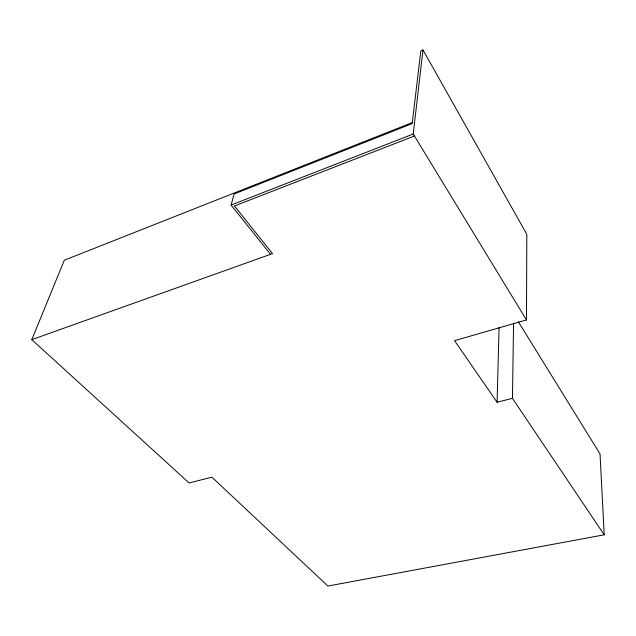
<?xml version="1.0" encoding="UTF-8"?>
<svg xmlns="http://www.w3.org/2000/svg" width="636" height="636" viewBox="0 0 636 636"><rect width="100%" height="100%" fill="white"/><g stroke="black" fill="none" stroke-linecap="round" stroke-linejoin="round"><path stroke-width="0.95" d="M412.645 122.454L64.3 260.219L31.8 339.656L189.099 482.955L211.915 477.183L327.882 586.042L604.2 534.82L512.457 398.335L497.09 402.238L454.549 340.642L526.481 319.972L526.831 234.342L422.996 49.958L420.817 50.888L412.192 123.607L234.151 193.94L231.083 205.038L270.57 254.305M512.457 398.335L513.57 323.12M497.09 402.238L499.093 327.286M526.481 319.972L413.217 134.013L422.996 49.958M231.083 205.038L413.217 134.013M414.426 135.993L234.438 205.977L272.51 253.613L31.8 339.656M518.38 321.792L600.042 453.977L604.2 534.82"/></g></svg>
